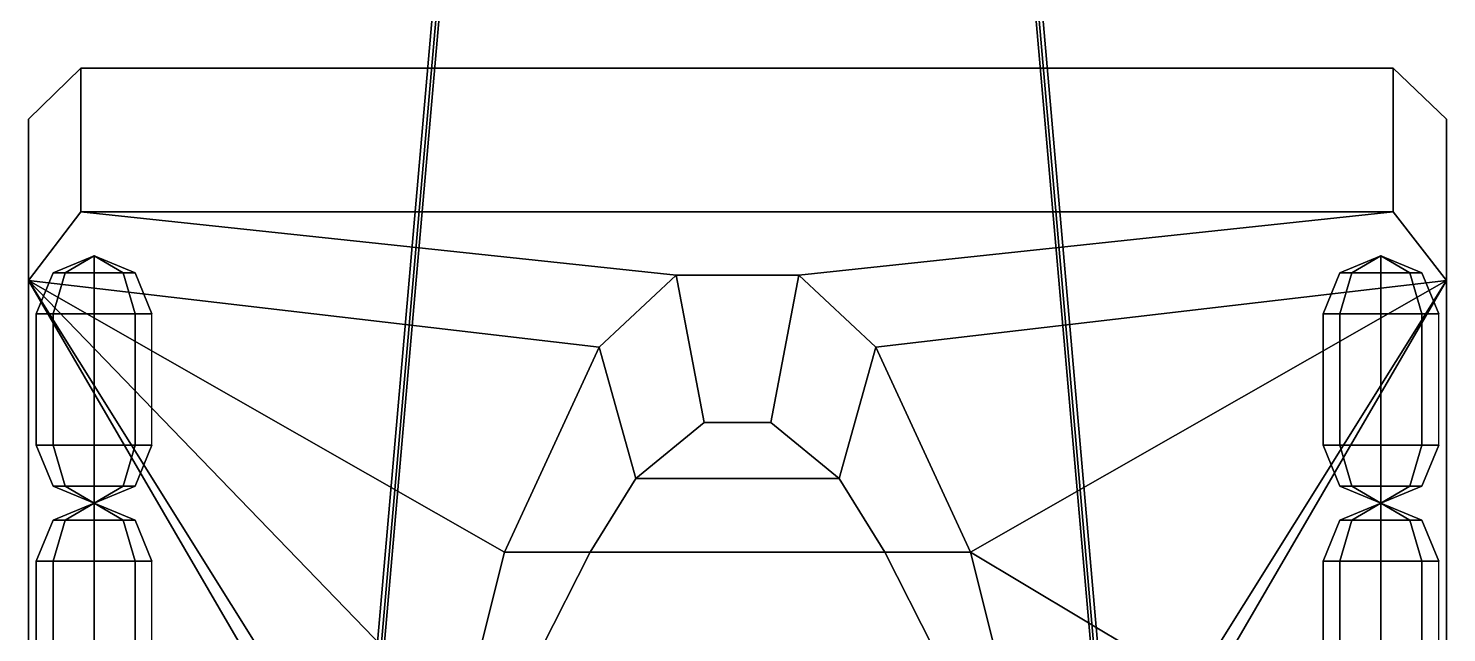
# Model space of a CAD drawing. Extents: x -4 to 4, y -35.9 to 36.
# Drawn here: x -4.05 to 4.05, y 24.48 to 27.93 of the extents above; entities that cross this region are included whole.
import ezdxf

# ---------------------------------------------------------------- set-up
doc = ezdxf.new("R2010")
doc.units = 0
doc.layers.add('SUPERSTRUCTURE', color=3, linetype='CONTINUOUS')

msp = doc.modelspace()

# ---------------------------------------------------------------- linework, layer by layer
at = {"layer": 'SUPERSTRUCTURE'}
for points in [[(-1.02, 36.01, 5.76), (-1.04, 36.01, 5.74), (-2.27, 21.95, 16.27), (-2.25, 21.92, 16.29)], [(-1.04, 36.01, 5.74), (-1.02, 36.01, 5.72), (-2.25, 21.92, 16.25), (-2.27, 21.95, 16.27)], [(-1, 36.01, 5.74), (-1.02, 36.01, 5.76), (-2.25, 21.92, 16.29), (-2.23, 21.95, 16.27)], [(-1.02, 36.01, 5.72), (-1, 36.01, 5.74), (-2.23, 21.95, 16.27), (-2.25, 21.92, 16.25)], [(1.02, 36.01, 5.76), (1, 36.01, 5.74), (2.23, 21.95, 16.27), (2.25, 21.92, 16.29)], [(1, 36.01, 5.74), (1.02, 36.01, 5.72), (2.25, 21.92, 16.25), (2.23, 21.95, 16.27)], [(1.04, 36.01, 5.74), (1.02, 36.01, 5.76), (2.25, 21.92, 16.29), (2.27, 21.95, 16.27)], [(1.02, 36.01, 5.72), (1.04, 36.01, 5.74), (2.27, 21.95, 16.27), (2.25, 21.92, 16.25)], [(-3.745, 26.88, 5.69), (-3.745, 27.7, 3.13), (-4.045, 27.41, 3.13), (-4.045, 26.49, 5.69)], [(-3.745, 27.7, 3.13), (-3.745, 27.7, 3.0057), (-4.045, 27.41, 2.99), (-4.045, 27.41, 3.13)], [(3.74, 26.88, 5.69), (3.74, 27.7, 3.13), (-3.745, 27.7, 3.13), (-3.745, 26.88, 5.69)], [(-2.8, 27.7, 3.055), (-2.8, 27.7, 3.055), (-3.745, 27.7, 3.0057), (-3.745, 27.7, 3.13)], [(-1.415, 27.7, 3.11), (-1.415, 27.7, 3.11), (-2.8, 27.7, 3.055), (-3.745, 27.7, 3.13)], [(0, 27.7, 3.13), (0, 27.7, 3.13), (-1.415, 27.7, 3.11), (-3.745, 27.7, 3.13)], [(3.74, 27.7, 3.13), (1.415, 27.7, 3.11), (0, 27.7, 3.13), (3.74, 27.7, 3.13)], [(3.74, 27.7, 3.13), (2.8, 27.7, 3.055), (1.415, 27.7, 3.11), (3.74, 27.7, 3.13)], [(3.74, 27.7, 3.13), (3.74, 27.7, 3.0059), (2.8, 27.7, 3.055), (3.74, 27.7, 3.13)], [(4.045, 26.49, 5.69), (4.045, 27.41, 3.13), (3.74, 27.7, 3.13), (3.74, 26.88, 5.69)], [(4.045, 27.41, 3.13), (4.045, 27.41, 2.99), (3.74, 27.7, 3.0059), (3.74, 27.7, 3.13)], [(-4.045, 27.41, 3.13), (-4.045, 10.96, 3.13), (-4.045, 11.56, 5.69), (-4.045, 26.49, 5.69)], [(-4.045, 27.41, 2.99), (-4.045, 10.96, 2.99), (-4.045, 10.96, 3.13), (-4.045, 27.41, 3.13)], [(4.045, 11.56, 5.69), (4.045, 10.96, 3.13), (4.045, 27.41, 3.13), (4.045, 26.49, 5.69)], [(4.045, 10.96, 3.13), (4.045, 10.96, 2.99), (4.045, 27.41, 2.99), (4.045, 27.41, 3.13)], [(-0.35, 26.52, 5.69), (-3.745, 26.88, 5.69), (-4.045, 26.49, 5.69), (-0.79, 26.11, 5.69)], [(0.35, 26.52, 5.69), (3.74, 26.88, 5.69), (-3.745, 26.88, 5.69), (-0.35, 26.52, 5.69)], [(4.045, 26.49, 5.69), (3.74, 26.88, 5.69), (0.35, 26.52, 5.69), (0.79, 26.11, 5.69)], [(-3.835, 26.5333, 6.295), (-3.67, 26.63, 6.13), (-3.67, 26.63, 6.13), (-3.9033, 26.5333, 6.13)], [(-3.9033, 26.5333, 6.13), (-3.67, 26.63, 6.13), (-3.67, 26.63, 6.13), (-3.835, 26.5333, 5.965)], [(-3.67, 26.5333, 6.3633), (-3.67, 26.63, 6.13), (-3.67, 26.63, 6.13), (-3.835, 26.5333, 6.295)], [(-3.835, 26.5333, 5.965), (-3.67, 26.63, 6.13), (-3.67, 26.63, 6.13), (-3.67, 26.5333, 5.8967)], [(-3.505, 26.5333, 6.295), (-3.67, 26.63, 6.13), (-3.67, 26.63, 6.13), (-3.67, 26.5333, 6.3633)], [(-3.4367, 26.5333, 6.13), (-3.67, 26.63, 6.13), (-3.67, 26.63, 6.13), (-3.505, 26.5333, 6.295)], [(-3.505, 26.5333, 5.965), (-3.67, 26.63, 6.13), (-3.67, 26.63, 6.13), (-3.4367, 26.5333, 6.13)], [(-3.67, 26.5333, 5.8967), (-3.67, 26.63, 6.13), (-3.67, 26.63, 6.13), (-3.505, 26.5333, 5.965)], [(3.4367, 26.5333, 6.13), (3.67, 26.63, 6.13), (3.67, 26.63, 6.13), (3.505, 26.5333, 5.965)], [(3.505, 26.5333, 6.295), (3.67, 26.63, 6.13), (3.67, 26.63, 6.13), (3.4367, 26.5333, 6.13)], [(3.505, 26.5333, 5.965), (3.67, 26.63, 6.13), (3.67, 26.63, 6.13), (3.67, 26.5333, 5.8967)], [(3.67, 26.5333, 6.3633), (3.67, 26.63, 6.13), (3.67, 26.63, 6.13), (3.505, 26.5333, 6.295)], [(3.67, 26.5333, 5.8967), (3.67, 26.63, 6.13), (3.67, 26.63, 6.13), (3.835, 26.5333, 5.965)], [(3.835, 26.5333, 5.965), (3.67, 26.63, 6.13), (3.67, 26.63, 6.13), (3.9033, 26.5333, 6.13)], [(3.9033, 26.5333, 6.13), (3.67, 26.63, 6.13), (3.67, 26.63, 6.13), (3.835, 26.5333, 6.295)], [(3.835, 26.5333, 6.295), (3.67, 26.63, 6.13), (3.67, 26.63, 6.13), (3.67, 26.5333, 6.3633)], [(-4.045, 26.49, 5.69), (-4.045, 11.56, 5.69), (-2.7, 13.8, 5.69), (-2.7, 24.18, 5.69)], [(-0.79, 26.11, 5.69), (-4.045, 26.49, 5.69), (-4.045, 26.49, 5.69), (-1.33, 24.94, 5.69)], [(-1.33, 24.94, 5.69), (-4.045, 26.49, 5.69), (-4.045, 26.49, 5.69), (-1.58, 23.94, 5.69)], [(-2.6, 24.18, 5.69), (-4.045, 26.49, 5.69), (-4.045, 26.49, 5.69), (-2.7, 24.18, 5.69)], [(-1.58, 23.94, 5.69), (-4.045, 26.49, 5.69), (-4.045, 26.49, 5.69), (-2.6, 24.18, 5.69)], [(-3.9033, 26.3, 6.3633), (-3.835, 26.5333, 6.295), (-3.9033, 26.5333, 6.13), (-4, 26.3, 6.13)], [(-4, 26.3, 6.13), (-3.9033, 26.5333, 6.13), (-3.835, 26.5333, 5.965), (-3.9033, 26.3, 5.8967)], [(-3.67, 26.3, 6.46), (-3.67, 26.5333, 6.3633), (-3.835, 26.5333, 6.295), (-3.9033, 26.3, 6.3633)], [(-3.9033, 26.3, 5.8967), (-3.835, 26.5333, 5.965), (-3.67, 26.5333, 5.8967), (-3.67, 26.3, 5.8)], [(-3.4367, 26.3, 6.3633), (-3.505, 26.5333, 6.295), (-3.67, 26.5333, 6.3633), (-3.67, 26.3, 6.46)], [(-3.67, 26.3, 5.8), (-3.67, 26.5333, 5.8967), (-3.505, 26.5333, 5.965), (-3.4367, 26.3, 5.8967)], [(-3.34, 26.3, 6.13), (-3.4367, 26.5333, 6.13), (-3.505, 26.5333, 6.295), (-3.4367, 26.3, 6.3633)], [(-3.4367, 26.3, 5.8967), (-3.505, 26.5333, 5.965), (-3.4367, 26.5333, 6.13), (-3.34, 26.3, 6.13)], [(-0.79, 26.11, 5.69), (-0.58, 25.36, 7.84), (-0.19, 25.68, 7.84), (-0.35, 26.52, 5.69)], [(-0.35, 26.52, 5.69), (-0.19, 25.68, 7.84), (0.19, 25.68, 7.84), (0.35, 26.52, 5.69)], [(0.35, 26.52, 5.69), (0.19, 25.68, 7.84), (0.58, 25.36, 7.84), (0.79, 26.11, 5.69)], [(4.045, 26.49, 5.69), (4.045, 26.49, 5.69), (0.79, 26.11, 5.69), (1.33, 24.94, 5.69)], [(4.045, 26.49, 5.69), (4.045, 26.49, 5.69), (1.33, 24.94, 5.69), (2.6, 24.18, 5.69)], [(4.045, 26.49, 5.69), (4.045, 26.49, 5.69), (2.6, 24.18, 5.69), (2.7, 24.18, 5.69)], [(2.7, 24.18, 5.69), (2.7, 13.8, 5.69), (4.045, 11.56, 5.69), (4.045, 26.49, 5.69)], [(3.34, 26.3, 6.13), (3.4367, 26.5333, 6.13), (3.505, 26.5333, 5.965), (3.4367, 26.3, 5.8967)], [(3.4367, 26.3, 6.3633), (3.505, 26.5333, 6.295), (3.4367, 26.5333, 6.13), (3.34, 26.3, 6.13)], [(3.4367, 26.3, 5.8967), (3.505, 26.5333, 5.965), (3.67, 26.5333, 5.8967), (3.67, 26.3, 5.8)], [(3.67, 26.3, 6.46), (3.67, 26.5333, 6.3633), (3.505, 26.5333, 6.295), (3.4367, 26.3, 6.3633)], [(3.67, 26.3, 5.8), (3.67, 26.5333, 5.8967), (3.835, 26.5333, 5.965), (3.9033, 26.3, 5.8967)], [(3.9033, 26.3, 6.3633), (3.835, 26.5333, 6.295), (3.67, 26.5333, 6.3633), (3.67, 26.3, 6.46)], [(3.9033, 26.3, 5.8967), (3.835, 26.5333, 5.965), (3.9033, 26.5333, 6.13), (4, 26.3, 6.13)], [(4, 26.3, 6.13), (3.9033, 26.5333, 6.13), (3.835, 26.5333, 6.295), (3.9033, 26.3, 6.3633)], [(-1.33, 24.94, 5.69), (-0.84, 24.94, 7.84), (-0.58, 25.36, 7.84), (-0.79, 26.11, 5.69)], [(0.79, 26.11, 5.69), (0.58, 25.36, 7.84), (0.84, 24.94, 7.84), (1.33, 24.94, 5.69)], [(-0.19, 25.68, 7.84), (-0.58, 25.36, 7.84), (0.58, 25.36, 7.84), (0.19, 25.68, 7.84)], [(-3.9033, 25.3167, 6.13), (-4, 25.55, 6.13), (-3.9033, 25.55, 5.8967), (-3.835, 25.3167, 5.965)], [(-3.835, 25.3167, 6.295), (-3.9033, 25.55, 6.3633), (-4, 25.55, 6.13), (-3.9033, 25.3167, 6.13)], [(-3.835, 25.3167, 5.965), (-3.9033, 25.55, 5.8967), (-3.67, 25.55, 5.8), (-3.67, 25.3167, 5.8967)], [(-3.67, 25.3167, 6.3633), (-3.67, 25.55, 6.46), (-3.9033, 25.55, 6.3633), (-3.835, 25.3167, 6.295)], [(-3.67, 25.3167, 5.8967), (-3.67, 25.55, 5.8), (-3.4367, 25.55, 5.8967), (-3.505, 25.3167, 5.965)], [(-3.505, 25.3167, 6.295), (-3.4367, 25.55, 6.3633), (-3.67, 25.55, 6.46), (-3.67, 25.3167, 6.3633)], [(-3.505, 25.3167, 5.965), (-3.4367, 25.55, 5.8967), (-3.34, 25.55, 6.13), (-3.4367, 25.3167, 6.13)], [(-3.4367, 25.3167, 6.13), (-3.34, 25.55, 6.13), (-3.4367, 25.55, 6.3633), (-3.505, 25.3167, 6.295)], [(3.4367, 25.3167, 6.13), (3.34, 25.55, 6.13), (3.4367, 25.55, 5.8967), (3.505, 25.3167, 5.965)], [(3.505, 25.3167, 6.295), (3.4367, 25.55, 6.3633), (3.34, 25.55, 6.13), (3.4367, 25.3167, 6.13)], [(3.505, 25.3167, 5.965), (3.4367, 25.55, 5.8967), (3.67, 25.55, 5.8), (3.67, 25.3167, 5.8967)], [(3.67, 25.3167, 6.3633), (3.67, 25.55, 6.46), (3.4367, 25.55, 6.3633), (3.505, 25.3167, 6.295)], [(3.67, 25.3167, 5.8967), (3.67, 25.55, 5.8), (3.9033, 25.55, 5.8967), (3.835, 25.3167, 5.965)], [(3.835, 25.3167, 6.295), (3.9033, 25.55, 6.3633), (3.67, 25.55, 6.46), (3.67, 25.3167, 6.3633)], [(3.835, 25.3167, 5.965), (3.9033, 25.55, 5.8967), (4, 25.55, 6.13), (3.9033, 25.3167, 6.13)], [(3.9033, 25.3167, 6.13), (4, 25.55, 6.13), (3.9033, 25.55, 6.3633), (3.835, 25.3167, 6.295)], [(-0.58, 25.36, 7.84), (-0.84, 24.94, 7.84), (0.84, 24.94, 7.84), (0.58, 25.36, 7.84)], [(-3.67, 25.22, 6.13), (-3.9033, 25.3167, 6.13), (-3.835, 25.3167, 5.965), (-3.67, 25.22, 6.13)], [(-3.67, 25.22, 6.13), (-3.835, 25.3167, 6.295), (-3.9033, 25.3167, 6.13), (-3.67, 25.22, 6.13)], [(-3.67, 25.22, 6.13), (-3.835, 25.3167, 5.965), (-3.67, 25.3167, 5.8967), (-3.67, 25.22, 6.13)], [(-3.67, 25.22, 6.13), (-3.67, 25.3167, 6.3633), (-3.835, 25.3167, 6.295), (-3.67, 25.22, 6.13)], [(-3.67, 25.22, 6.13), (-3.505, 25.3167, 5.965), (-3.4367, 25.3167, 6.13), (-3.67, 25.22, 6.13)], [(-3.67, 25.22, 6.13), (-3.67, 25.3167, 5.8967), (-3.505, 25.3167, 5.965), (-3.67, 25.22, 6.13)], [(-3.67, 25.22, 6.13), (-3.505, 25.3167, 6.295), (-3.67, 25.3167, 6.3633), (-3.67, 25.22, 6.13)], [(-3.67, 25.22, 6.13), (-3.4367, 25.3167, 6.13), (-3.505, 25.3167, 6.295), (-3.67, 25.22, 6.13)], [(3.67, 25.22, 6.13), (3.4367, 25.3167, 6.13), (3.505, 25.3167, 5.965), (3.67, 25.22, 6.13)], [(3.67, 25.22, 6.13), (3.505, 25.3167, 6.295), (3.4367, 25.3167, 6.13), (3.67, 25.22, 6.13)], [(3.67, 25.22, 6.13), (3.505, 25.3167, 5.965), (3.67, 25.3167, 5.8967), (3.67, 25.22, 6.13)], [(3.67, 25.22, 6.13), (3.67, 25.3167, 6.3633), (3.505, 25.3167, 6.295), (3.67, 25.22, 6.13)], [(3.67, 25.22, 6.13), (3.67, 25.3167, 5.8967), (3.835, 25.3167, 5.965), (3.67, 25.22, 6.13)], [(3.67, 25.22, 6.13), (3.835, 25.3167, 5.965), (3.9033, 25.3167, 6.13), (3.67, 25.22, 6.13)], [(3.67, 25.22, 6.13), (3.9033, 25.3167, 6.13), (3.835, 25.3167, 6.295), (3.67, 25.22, 6.13)], [(3.67, 25.22, 6.13), (3.835, 25.3167, 6.295), (3.67, 25.3167, 6.3633), (3.67, 25.22, 6.13)], [(-3.9033, 25.1233, 6.13), (-3.67, 25.22, 6.13), (-3.67, 25.22, 6.13), (-3.835, 25.1233, 5.965)], [(-3.835, 25.1233, 6.295), (-3.67, 25.22, 6.13), (-3.67, 25.22, 6.13), (-3.9033, 25.1233, 6.13)], [(-3.835, 25.1233, 5.965), (-3.67, 25.22, 6.13), (-3.67, 25.22, 6.13), (-3.67, 25.1233, 5.8967)], [(-3.67, 25.1233, 6.3633), (-3.67, 25.22, 6.13), (-3.67, 25.22, 6.13), (-3.835, 25.1233, 6.295)], [(-3.67, 25.1233, 5.8967), (-3.67, 25.22, 6.13), (-3.67, 25.22, 6.13), (-3.505, 25.1233, 5.965)], [(-3.505, 25.1233, 5.965), (-3.67, 25.22, 6.13), (-3.67, 25.22, 6.13), (-3.4367, 25.1233, 6.13)], [(-3.4367, 25.1233, 6.13), (-3.67, 25.22, 6.13), (-3.67, 25.22, 6.13), (-3.505, 25.1233, 6.295)], [(-3.505, 25.1233, 6.295), (-3.67, 25.22, 6.13), (-3.67, 25.22, 6.13), (-3.67, 25.1233, 6.3633)], [(3.505, 25.1233, 6.295), (3.67, 25.22, 6.13), (3.67, 25.22, 6.13), (3.4367, 25.1233, 6.13)], [(3.4367, 25.1233, 6.13), (3.67, 25.22, 6.13), (3.67, 25.22, 6.13), (3.505, 25.1233, 5.965)], [(3.67, 25.1233, 6.3633), (3.67, 25.22, 6.13), (3.67, 25.22, 6.13), (3.505, 25.1233, 6.295)], [(3.505, 25.1233, 5.965), (3.67, 25.22, 6.13), (3.67, 25.22, 6.13), (3.67, 25.1233, 5.8967)], [(3.835, 25.1233, 6.295), (3.67, 25.22, 6.13), (3.67, 25.22, 6.13), (3.67, 25.1233, 6.3633)], [(3.9033, 25.1233, 6.13), (3.67, 25.22, 6.13), (3.67, 25.22, 6.13), (3.835, 25.1233, 6.295)], [(3.835, 25.1233, 5.965), (3.67, 25.22, 6.13), (3.67, 25.22, 6.13), (3.9033, 25.1233, 6.13)], [(3.67, 25.1233, 5.8967), (3.67, 25.22, 6.13), (3.67, 25.22, 6.13), (3.835, 25.1233, 5.965)], [(-4, 24.89, 6.13), (-3.9033, 25.1233, 6.13), (-3.835, 25.1233, 5.965), (-3.9033, 24.89, 5.8967)], [(-3.9033, 24.89, 6.3633), (-3.835, 25.1233, 6.295), (-3.9033, 25.1233, 6.13), (-4, 24.89, 6.13)], [(-3.9033, 24.89, 5.8967), (-3.835, 25.1233, 5.965), (-3.67, 25.1233, 5.8967), (-3.67, 24.89, 5.8)], [(-3.67, 24.89, 6.46), (-3.67, 25.1233, 6.3633), (-3.835, 25.1233, 6.295), (-3.9033, 24.89, 6.3633)], [(-3.67, 24.89, 5.8), (-3.67, 25.1233, 5.8967), (-3.505, 25.1233, 5.965), (-3.4367, 24.89, 5.8967)], [(-3.4367, 24.89, 6.3633), (-3.505, 25.1233, 6.295), (-3.67, 25.1233, 6.3633), (-3.67, 24.89, 6.46)], [(-3.4367, 24.89, 5.8967), (-3.505, 25.1233, 5.965), (-3.4367, 25.1233, 6.13), (-3.34, 24.89, 6.13)], [(-3.34, 24.89, 6.13), (-3.4367, 25.1233, 6.13), (-3.505, 25.1233, 6.295), (-3.4367, 24.89, 6.3633)], [(3.4367, 24.89, 6.3633), (3.505, 25.1233, 6.295), (3.4367, 25.1233, 6.13), (3.34, 24.89, 6.13)], [(3.34, 24.89, 6.13), (3.4367, 25.1233, 6.13), (3.505, 25.1233, 5.965), (3.4367, 24.89, 5.8967)], [(3.67, 24.89, 6.46), (3.67, 25.1233, 6.3633), (3.505, 25.1233, 6.295), (3.4367, 24.89, 6.3633)], [(3.4367, 24.89, 5.8967), (3.505, 25.1233, 5.965), (3.67, 25.1233, 5.8967), (3.67, 24.89, 5.8)], [(3.9033, 24.89, 6.3633), (3.835, 25.1233, 6.295), (3.67, 25.1233, 6.3633), (3.67, 24.89, 6.46)], [(3.67, 24.89, 5.8), (3.67, 25.1233, 5.8967), (3.835, 25.1233, 5.965), (3.9033, 24.89, 5.8967)], [(4, 24.89, 6.13), (3.9033, 25.1233, 6.13), (3.835, 25.1233, 6.295), (3.9033, 24.89, 6.3633)], [(3.9033, 24.89, 5.8967), (3.835, 25.1233, 5.965), (3.9033, 25.1233, 6.13), (4, 24.89, 6.13)], [(-1.58, 23.94, 5.69), (-1.12, 24.39, 8.24), (-0.84, 24.94, 7.84), (-1.33, 24.94, 5.69)], [(-0.84, 24.94, 7.84), (-1.12, 24.39, 8.24), (1.12, 24.39, 8.24), (0.84, 24.94, 7.84)], [(1.33, 24.94, 5.69), (0.84, 24.94, 7.84), (1.12, 24.39, 8.24), (1.58, 23.94, 5.69)], [(1.33, 24.94, 5.69), (1.33, 24.94, 5.69), (1.58, 23.94, 5.69), (2.6, 24.18, 5.69)]]:
    msp.add_3dface(points, dxfattribs=at)

# ---------------------------------------------------------------- meshes
mesh = msp.add_polymesh((2, 8), dxfattribs=dict(at, n_close=True))
for k, corner in enumerate([(-3.34, 26.3, 6.13), (-3.4367, 26.3, 6.3633), (-3.67, 26.3, 6.46), (-3.9033, 26.3, 6.3633), (-4, 26.3, 6.13), (-3.9033, 26.3, 5.8967), (-3.67, 26.3, 5.8), (-3.4367, 26.3, 5.8967), (-3.34, 25.55, 6.13), (-3.4367, 25.55, 6.3633), (-3.67, 25.55, 6.46), (-3.9033, 25.55, 6.3633), (-4, 25.55, 6.13), (-3.9033, 25.55, 5.8967), (-3.67, 25.55, 5.8), (-3.4367, 25.55, 5.8967)]):
    mesh.set_mesh_vertex(divmod(k, 8), corner)
mesh = msp.add_polymesh((2, 8), dxfattribs=dict(at, n_close=True))
for k, corner in enumerate([(4, 26.3, 6.13), (3.9033, 26.3, 6.3633), (3.67, 26.3, 6.46), (3.4367, 26.3, 6.3633), (3.34, 26.3, 6.13), (3.4367, 26.3, 5.8967), (3.67, 26.3, 5.8), (3.9033, 26.3, 5.8967), (4, 25.55, 6.13), (3.9033, 25.55, 6.3633), (3.67, 25.55, 6.46), (3.4367, 25.55, 6.3633), (3.34, 25.55, 6.13), (3.4367, 25.55, 5.8967), (3.67, 25.55, 5.8), (3.9033, 25.55, 5.8967)]):
    mesh.set_mesh_vertex(divmod(k, 8), corner)
mesh = msp.add_polymesh((2, 8), dxfattribs=dict(at, n_close=True))
for k, corner in enumerate([(-3.34, 24.89, 6.13), (-3.4367, 24.89, 6.3633), (-3.67, 24.89, 6.46), (-3.9033, 24.89, 6.3633), (-4, 24.89, 6.13), (-3.9033, 24.89, 5.8967), (-3.67, 24.89, 5.8), (-3.4367, 24.89, 5.8967), (-3.34, 24.14, 6.13), (-3.4367, 24.14, 6.3633), (-3.67, 24.14, 6.46), (-3.9033, 24.14, 6.3633), (-4, 24.14, 6.13), (-3.9033, 24.14, 5.8967), (-3.67, 24.14, 5.8), (-3.4367, 24.14, 5.8967)]):
    mesh.set_mesh_vertex(divmod(k, 8), corner)
mesh = msp.add_polymesh((2, 8), dxfattribs=dict(at, n_close=True))
for k, corner in enumerate([(4, 24.89, 6.13), (3.9033, 24.89, 6.3633), (3.67, 24.89, 6.46), (3.4367, 24.89, 6.3633), (3.34, 24.89, 6.13), (3.4367, 24.89, 5.8967), (3.67, 24.89, 5.8), (3.9033, 24.89, 5.8967), (4, 24.14, 6.13), (3.9033, 24.14, 6.3633), (3.67, 24.14, 6.46), (3.4367, 24.14, 6.3633), (3.34, 24.14, 6.13), (3.4367, 24.14, 5.8967), (3.67, 24.14, 5.8), (3.9033, 24.14, 5.8967)]):
    mesh.set_mesh_vertex(divmod(k, 8), corner)

doc.saveas('drawing.dxf')
